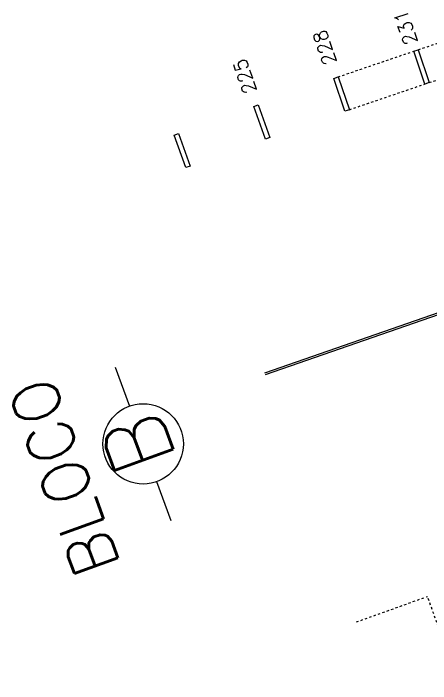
# Model space of a CAD drawing. Extents: x 26 to 324, y 73 to 188.
# Drawn here: x 26.09 to 44.13, y 129.02 to 158 of the extents above; entities that cross this region are included whole.
import ezdxf

# ---------------------------------------------------------------- set-up
doc = ezdxf.new("R2010")
doc.units = 0
doc.header["$LTSCALE"] = 0.01
doc.header["$MEASUREMENT"] = 0
doc.linetypes.add('HIDDEN2', pattern=[0.1875, 0.125, -0.0625])
doc.layers.get('0').update_dxf_attribs({"linetype": 'CONTINUOUS'})
for name, color, linetype in [('BANC', 2, 'CONTINUOUS'), ('ESTR', 3, 'CONTINUOUS'), ('NOPILAR1', 2, 'CONTINUOUS'), ('PROJ', 1, 'HIDDEN2'), ('TXT-IDENTIFICAÇÃO', 4, 'CONTINUOUS')]:
    doc.layers.add(name, color=color, linetype=linetype)
doc.styles.add('LEGENDA', font='romans.shx', dxfattribs={"height": 0.2})
doc.styles.add('NOPILAR', font='simplex.shx', dxfattribs={"height": 0.6})

# ---------------------------------------------------------------- blocks, each defined once
blk = doc.blocks.new('PILAR-SLC')
blk.add_lwpolyline([(0.2, 0), (0.2, -1.5), (0, -1.5), (0, 0)], close=True)

msp = doc.modelspace()

# ---------------------------------------------------------------- linework, layer by layer
at = {"layer": 'BANC'}
for p, q in [((50.368, 147.102), (36.954, 142.449)), ((50.395, 147.027), (36.98, 142.373))]:
    msp.add_line(p, q, dxfattribs=at)
at = {"layer": 'PROJ'}
for p, q in [((43.598, 156.432), (46.884, 157.519)), ((40.132, 155.255), (43.408, 156.369)), ((44.075, 155.01), (47.348, 156.093)), ((40.62, 153.837), (43.885, 154.947)), ((40.924, 131.681), (44.001, 132.786)), ((45.337, 129.016), (44.001, 132.786))]:
    msp.add_line(p, q, dxfattribs=at)
at = {"layer": 'TXT-IDENTIFICAÇÃO', "color": 2}
for p, q in [((30.496, 142.706), (31.11, 141.018)), ((32.911, 136.06), (32.298, 137.749))]:
    msp.add_line(p, q, dxfattribs=at)
msp.add_circle((31.704, 139.383), 1.739, dxfattribs=at)

# ---------------------------------------------------------------- block references
at = {"layer": 'ESTR'}
for p, rotation in [((43.408, 156.369), 18.53658536585365), ((39.942, 155.189), 19.02439024390243), ((36.487, 153.981), 19.51219512195119), ((33.042, 152.742), 19.99999512195119)]:
    msp.add_blockref('PILAR-SLC', p, dxfattribs=dict(at, rotation=rotation))

# ---------------------------------------------------------------- texts
at = {"layer": 'NOPILAR1', "style": 'NOPILAR'}
for s, p in [('231', (43.589, 156.762)), ('231', (43.589, 156.762)), ('228', (40.089, 155.888)), ('225', (36.635, 154.645))]:
    msp.add_text(s, height=0.6, rotation=109.1434, dxfattribs=at).set_placement(p)
at = {"layer": 'TXT-IDENTIFICAÇÃO', "color": 4, "style": 'LEGENDA'}
for s, height, p in [('BLOCO ', 2, (30.726, 134.134)), ('B', 2.7, (33.162, 138.72))]:
    msp.add_text(s, height=height, rotation=109.9691, dxfattribs=at).set_placement(p)

doc.saveas('drawing.dxf')
